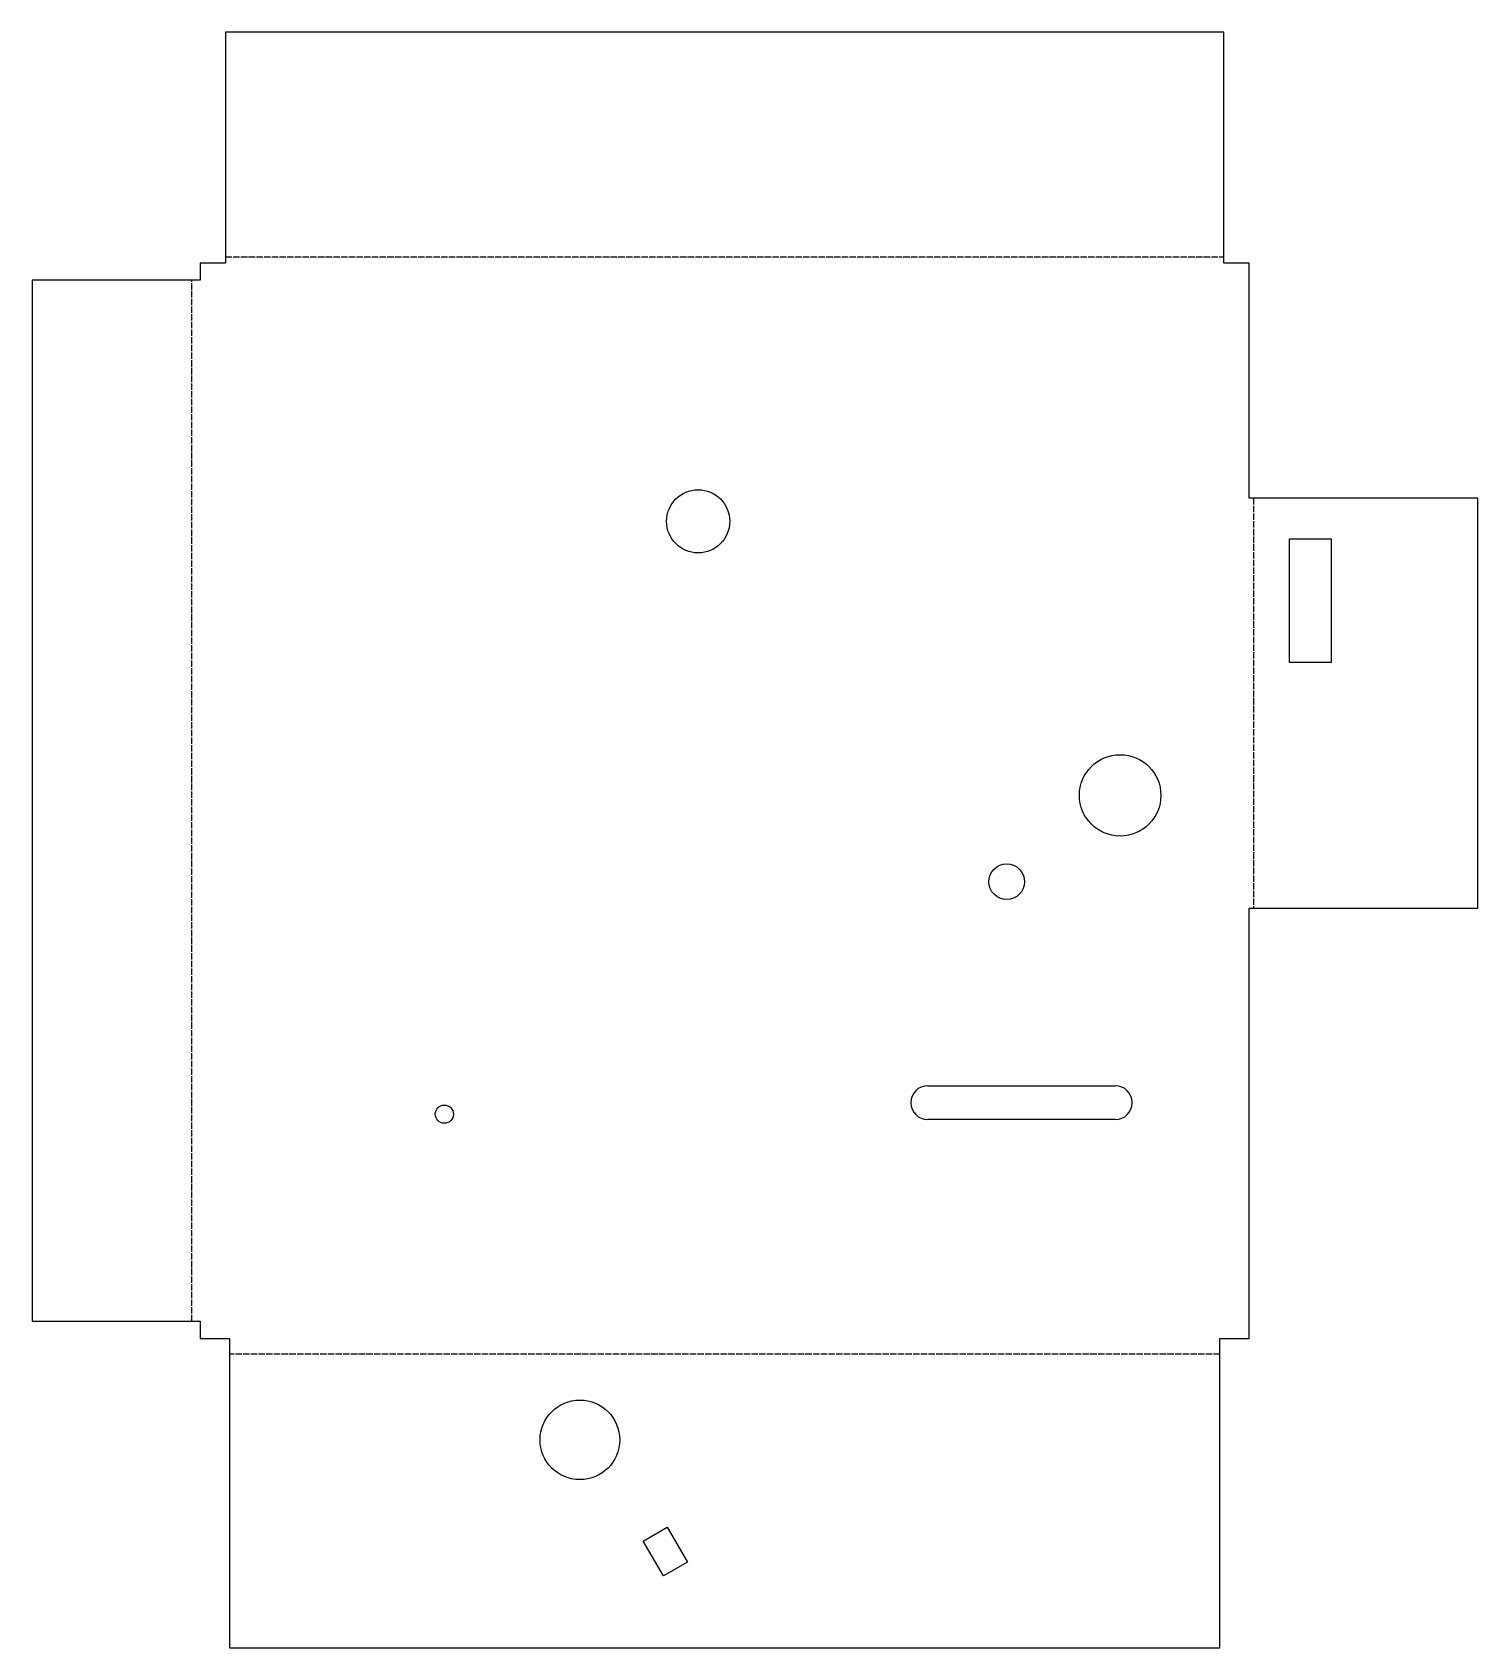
# Model space of a CAD drawing. Header units: millimetres. Extents: x -33 to 253, y -61 to 259.
import ezdxf

# ---------------------------------------------------------------- set-up
doc = ezdxf.new("R2010")
doc.units = ezdxf.units.MM
doc.linetypes.add('DASHED', pattern=[1.524, 1.27, -0.254])
doc.layers.add('BEND', color=7, linetype='Continuous')
doc.layers.add('CUT', color=7, linetype='Continuous')

msp = doc.modelspace()

# ---------------------------------------------------------------- linework, layer by layer
at = {"layer": 'BEND', "color": 1, "linetype": 'DASHED'}
for p, q in [((5, 214.14), (202.57, 214.14)), ((-1.68, 3.4), (-1.68, 209.48)), ((208.41, 166.35), (208.41, 85.15)), ((201.77, -3.14), (5.8, -3.14))]:
    msp.add_line(p, q, dxfattribs=at)
at = {"layer": 'CUT'}
for p, q in [((202.57, 258.57), (5, 258.57)), ((5, 258.57), (5, 212.88)), ((202.57, 212.88), (202.57, 258.57)), ((5, 212.88), (0, 212.88)), ((0, 212.88), (0, 209.48)), ((207.57, 212.88), (202.57, 212.88)), ((207.57, 166.35), (207.57, 212.88)), ((0, 209.48), (-33.23, 209.48)), ((-33.23, 209.48), (-33.23, 3.4)), ((252.77, 166.35), (207.57, 166.35)), ((252.77, 85.15), (252.77, 166.35)), ((215.54, 158.27), (223.77, 158.27)), ((215.54, 133.84), (215.54, 158.27)), ((223.77, 158.27), (223.77, 133.84)), ((223.77, 133.84), (215.54, 133.84)), ((207.57, 0), (207.57, 85.15)), ((207.57, 85.15), (252.77, 85.15)), ((143.96, 50.02), (181.06, 50.02)), ((181.06, 43.32), (143.96, 43.32)), ((-33.23, 3.4), (0, 3.4)), ((0, 3.4), (0, 0)), ((0, 0), (5.8, 0)), ((5.8, 0), (5.8, -61.22)), ((201.77, -61.22), (201.77, 0)), ((201.77, 0), (207.57, 0)), ((87.66, -40.12), (92.41, -37.38)), ((92.41, -37.38), (96.4, -44.28)), ((91.65, -47.02), (87.66, -40.12)), ((96.4, -44.28), (91.65, -47.02)), ((5.8, -61.22), (201.77, -61.22))]:
    msp.add_line(p, q, dxfattribs=at)
for centre, radius in [((98.52, 161.76), 6.25), ((182.02, 107.5), 8.06), ((159.57, 90.42), 3.54), ((48.31, 44.39), 1.8), ((75.13, -20.08), 7.88)]:
    msp.add_circle(centre, radius, dxfattribs=at)
for centre, start, end in [((143.96, 46.67), 90, -90), ((181.06, 46.67), -90, 90)]:
    msp.add_arc(centre, 3.35, start, end, dxfattribs=at)

doc.saveas('drawing.dxf')
